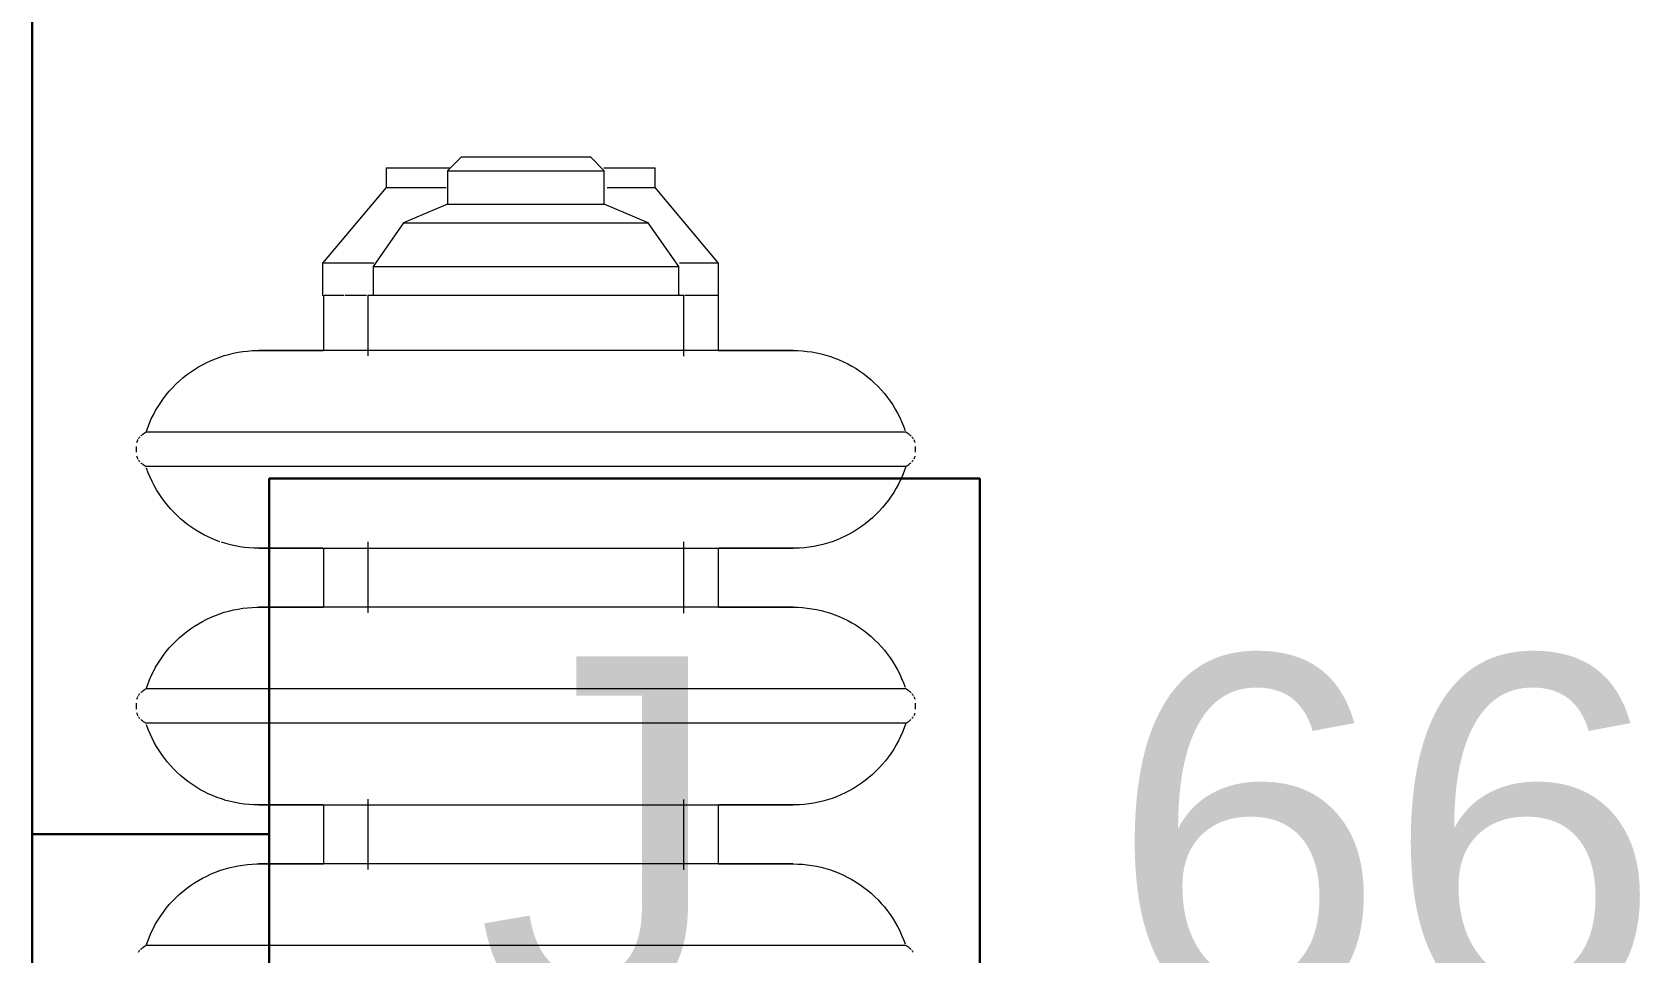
# Model space of a CAD drawing. Header units: inches. Extents: x -4688 to 1542, y -3558 to 978.
# Drawn here: x 18.22 to 38.57, y 752.45 to 764.1 of the extents above; entities that cross this region are included whole.
import ezdxf

# ---------------------------------------------------------------- set-up
doc = ezdxf.new("R2010")
doc.units = ezdxf.units.IN
doc.header["$MEASUREMENT"] = 0
for name, color, linetype, lineweight in [('A-ANNO-NOTE', 131, 'Continuous', 40), ('A-GENM', 13, 'Continuous', 9), ('A-WALL', 113, 'Continuous', 18)]:
    doc.layers.add(name, color=color, linetype=linetype, lineweight=lineweight)
doc.styles.add('Arial', font='arial.ttf', dxfattribs={"height": 4.5})
doc.styles.add('Swis721 Lt BT', font='swissl.ttf', dxfattribs={"height": 4.5})

# ---------------------------------------------------------------- blocks, each defined once
blk = doc.blocks.new('Cast_Iron_Radiator_8182 - Cast_Iron_Radiator_8182-V96-1st Floor Power _ Signal')
at = {"layer": 'A-GENM'}
for p, q in [((10.5, 4.933), (10.463, 4.933)), ((10.537, 4.933), (10.5, 4.933)), ((13.75, 4.933), (13.713, 4.933)), ((13.787, 4.933), (13.75, 4.933)), ((7.468, 4.809), (7.443, 4.848)), ((7.468, 1), (7.468, 4.809)), ((10.307, 4.848), (10.282, 4.809)), ((10.282, 1), (10.282, 4.809)), ((10.718, 4.809), (10.693, 4.848)), ((10.718, 1), (10.718, 4.809)), ((13.557, 4.848), (13.532, 4.809)), ((13.532, 1), (13.532, 4.809)), ((13.968, 4.809), (13.943, 4.848)), ((13.968, 1), (13.968, 4.809)), ((9.253, 2.562), (8.497, 2.562)), ((12.503, 2.562), (11.747, 2.562)), ((15.702, 2.562), (15.016, 2.562)), ((16.106, 2.575), (15.702, 2.575)), ((15.702, 2.575), (15.702, 2.565)), ((15.702, 2.551), (15.702, 2.436)), ((15.702, 2.452), (15.702, 2.301)), ((17.064, 1.771), (16.106, 2.575)), ((16.106, 1.924), (16.106, 2.575)), ((15.702, 2.287), (15.702, 2.017)), ((9.322, 2), (8.432, 2)), ((12.581, 2), (11.682, 2)), ((15.702, 2), (14.932, 2)), ((15.702, 2), (15.702, -2)), ((16.067, 1.935), (15.702, 1.935)), ((16.617, 1.55), (16.067, 1.935)), ((16.067, 1.935), (16.067, -1.935)), ((17.314, 1.771), (17.064, 1.771)), ((17.064, 1.771), (17.064, 1.008)), ((17.314, 1.771), (17.314, 0.961)), ((16.853, 0.993), (16.617, 1.55)), ((16.617, 1.55), (16.617, -1.55)), ((7.468, -1), (7.468, 1)), ((8.502, -1), (8.502, 1)), ((9.248, 1), (9.248, -1)), ((10.282, -1), (10.282, 1)), ((10.718, -1), (10.718, 1)), ((11.752, -1), (11.752, 1)), ((12.498, 1), (12.498, -1)), ((13.532, -1), (13.532, 1)), ((13.968, -1), (13.968, 1)), ((15.002, -1), (15.002, 1)), ((17.275, 0.993), (16.853, 0.993)), ((16.853, 0.993), (16.853, -0.993)), ((17.452, 0.816), (17.275, 0.993)), ((17.275, 0.993), (17.275, -0.993)), ((17.452, 0.816), (17.452, -0.816)), ((7.468, -4.809), (7.468, -1)), ((10.282, -4.809), (10.282, -1)), ((10.718, -4.809), (10.718, -1)), ((13.532, -4.809), (13.532, -1)), ((13.968, -4.809), (13.968, -1)), ((16.617, -1.55), (16.853, -0.993)), ((16.853, -0.993), (17.275, -0.993)), ((17.275, -0.993), (17.452, -0.816)), ((17.314, -0.985), (17.314, -1.635)), ((17.064, -1.028), (17.064, -1.635)), ((16.067, -1.935), (16.617, -1.55)), ((16.106, -2.438), (17.064, -1.635)), ((17.064, -1.635), (17.314, -1.635)), ((8.428, -2), (9.318, -2)), ((11.678, -2), (12.581, -2)), ((14.928, -2), (15.702, -2)), ((15.702, -1.935), (16.067, -1.935)), ((15.702, -2.013), (15.702, -2.188)), ((16.106, -2.438), (16.106, -1.944)), ((15.702, -2.192), (15.702, -2.296)), ((8.499, -2.438), (9.254, -2.438)), ((11.749, -2.438), (12.504, -2.438)), ((15.016, -2.438), (15.702, -2.438)), ((15.702, -2.291), (15.702, -2.438)), ((15.702, -2.438), (16.106, -2.438)), ((7.443, -4.848), (7.468, -4.809)), ((10.282, -4.809), (10.307, -4.848)), ((10.693, -4.848), (10.718, -4.809)), ((13.532, -4.809), (13.557, -4.848)), ((13.943, -4.848), (13.968, -4.809)), ((10.463, -4.933), (10.5, -4.933)), ((10.5, -4.933), (10.537, -4.933)), ((13.713, -4.933), (13.75, -4.933)), ((13.75, -4.933), (13.787, -4.933))]:
    blk.add_line(p, q, dxfattribs=at)
at = {"layer": 'A-GENM', "flags": 128}
for points in [[(7.386, 4.904), (7.392, 4.9), (7.398, 4.896), (7.404, 4.891), (7.409, 4.887)], [(10.341, 4.887), (10.347, 4.892), (10.353, 4.896), (10.359, 4.901), (10.365, 4.905)], [(10.378, 4.912), (10.385, 4.915), (10.392, 4.918), (10.399, 4.921), (10.406, 4.924), (10.413, 4.926)], [(10.588, 4.925), (10.595, 4.923), (10.602, 4.921), (10.609, 4.918), (10.616, 4.915), (10.623, 4.912)], [(10.636, 4.904), (10.642, 4.9), (10.648, 4.896), (10.654, 4.891), (10.659, 4.887)], [(13.591, 4.887), (13.597, 4.892), (13.603, 4.896), (13.609, 4.901), (13.615, 4.905)], [(13.628, 4.912), (13.635, 4.915), (13.642, 4.918), (13.649, 4.921), (13.656, 4.924), (13.663, 4.926)], [(13.838, 4.925), (13.845, 4.923), (13.852, 4.921), (13.859, 4.918), (13.866, 4.915), (13.873, 4.912)], [(13.886, 4.904), (13.892, 4.9), (13.898, 4.896), (13.904, 4.891), (13.909, 4.887)], [(7.42, 4.876), (7.425, 4.871), (7.43, 4.865), (7.435, 4.859), (7.439, 4.854), (7.443, 4.848)], [(7.468, 4.809), (7.525, 4.789), (7.581, 4.767), (7.635, 4.743), (7.689, 4.716), (7.742, 4.688), (7.794, 4.657), (7.844, 4.624), (7.893, 4.59), (7.941, 4.553), (7.987, 4.515), (8.031, 4.474), (8.074, 4.432), (8.115, 4.389), (8.154, 4.343), (8.192, 4.296), (8.227, 4.248), (8.261, 4.198), (8.293, 4.147), (8.322, 4.095), (8.349, 4.042), (8.375, 3.987), (8.398, 3.932), (8.419, 3.876), (8.437, 3.819), (8.453, 3.761), (8.467, 3.703), (8.479, 3.644), (8.488, 3.585), (8.495, 3.525), (8.5, 3.465), (8.502, 3.405), (8.502, 3.383)], [(9.248, 3.383), (9.249, 3.443), (9.253, 3.503), (9.259, 3.563), (9.267, 3.622), (9.278, 3.681), (9.291, 3.74), (9.307, 3.798), (9.324, 3.855), (9.344, 3.911), (9.367, 3.967), (9.391, 4.022), (9.418, 4.076), (9.446, 4.128), (9.477, 4.18), (9.51, 4.23), (9.545, 4.279), (9.582, 4.326), (9.62, 4.372), (9.661, 4.416), (9.703, 4.459), (9.747, 4.5), (9.792, 4.539), (9.839, 4.576), (9.888, 4.612), (9.938, 4.645), (9.989, 4.677), (10.041, 4.706), (10.095, 4.733), (10.149, 4.758), (10.205, 4.781), (10.261, 4.802)], [(10.307, 4.848), (10.312, 4.854), (10.316, 4.86), (10.321, 4.866), (10.325, 4.872), (10.331, 4.877)], [(10.67, 4.876), (10.675, 4.871), (10.68, 4.865), (10.685, 4.859), (10.689, 4.854), (10.693, 4.848)], [(10.718, 4.809), (10.775, 4.789), (10.831, 4.767), (10.885, 4.743), (10.939, 4.716), (10.992, 4.688), (11.044, 4.657), (11.094, 4.624), (11.143, 4.59), (11.191, 4.553), (11.237, 4.515), (11.281, 4.474), (11.324, 4.432), (11.365, 4.389), (11.404, 4.343), (11.442, 4.296), (11.477, 4.248), (11.511, 4.198), (11.543, 4.147), (11.572, 4.095), (11.599, 4.042), (11.625, 3.987), (11.648, 3.932), (11.669, 3.876), (11.687, 3.819), (11.703, 3.761), (11.717, 3.703), (11.729, 3.644), (11.738, 3.585), (11.745, 3.525), (11.75, 3.465), (11.752, 3.405), (11.752, 3.383)], [(12.581, 3.875), (12.594, 3.911), (12.617, 3.967), (12.641, 4.022), (12.668, 4.076), (12.696, 4.128), (12.727, 4.18), (12.76, 4.23), (12.795, 4.279), (12.832, 4.326), (12.87, 4.372), (12.911, 4.416), (12.953, 4.459), (12.997, 4.5), (13.042, 4.539), (13.089, 4.576), (13.138, 4.612), (13.188, 4.645), (13.239, 4.677), (13.291, 4.706), (13.345, 4.733), (13.399, 4.758), (13.455, 4.781), (13.511, 4.802)], [(13.557, 4.848), (13.562, 4.854), (13.566, 4.86), (13.571, 4.866), (13.575, 4.872), (13.581, 4.877)], [(13.92, 4.876), (13.925, 4.871), (13.93, 4.865), (13.935, 4.859), (13.939, 4.854), (13.943, 4.848)], [(13.968, 4.809), (14.025, 4.789), (14.081, 4.767), (14.135, 4.743), (14.189, 4.716), (14.242, 4.688), (14.294, 4.657), (14.344, 4.624), (14.393, 4.59), (14.441, 4.553), (14.487, 4.515), (14.531, 4.474), (14.574, 4.432), (14.615, 4.389), (14.654, 4.343), (14.692, 4.296), (14.727, 4.248), (14.761, 4.198), (14.793, 4.147), (14.822, 4.095), (14.849, 4.042), (14.875, 3.987), (14.898, 3.932), (14.919, 3.876), (14.937, 3.819), (14.953, 3.761), (14.967, 3.703), (14.979, 3.644), (14.988, 3.585), (14.995, 3.525), (15, 3.465), (15.002, 3.405), (15.002, 3.383)], [(12.498, 3.383), (12.499, 3.443), (12.503, 3.503), (12.509, 3.563), (12.517, 3.622), (12.528, 3.681), (12.541, 3.74), (12.557, 3.798), (12.574, 3.855)], [(8.502, 1), (8.502, 1.095), (8.502, 1.19), (8.502, 1.285), (8.502, 1.38), (8.502, 1.473), (8.502, 1.566), (8.502, 1.659), (8.502, 1.75), (8.502, 1.839), (8.502, 1.928), (8.502, 2.015), (8.502, 2.1), (8.502, 2.184), (8.502, 2.266), (8.502, 2.346), (8.502, 2.423), (8.502, 2.498), (8.502, 2.571), (8.502, 2.642), (8.502, 2.71), (8.502, 2.775), (8.502, 2.837), (8.502, 2.896), (8.502, 2.952), (8.502, 3.005), (8.502, 3.055), (8.502, 3.102), (8.502, 3.145), (8.502, 3.185), (8.502, 3.221), (8.502, 3.254), (8.502, 3.283), (8.502, 3.309), (8.502, 3.33), (8.502, 3.348), (8.502, 3.363), (8.502, 3.373), (8.502, 3.38), (8.502, 3.383), (8.502, 3.383)], [(8.502, 3.383), (8.502, 3.381), (8.502, 3.375), (8.502, 3.366), (8.502, 3.353), (8.502, 3.336), (8.502, 3.315), (8.502, 3.29), (8.502, 3.262), (8.502, 3.23), (8.502, 3.195), (8.502, 3.156), (8.502, 3.114), (8.502, 3.068), (8.502, 3.019), (8.502, 2.967), (8.502, 2.911), (8.502, 2.853), (8.502, 2.792), (8.502, 2.727), (8.502, 2.66), (8.502, 2.591), (8.502, 2.562)], [(9.248, 3.383), (9.248, 3.381), (9.248, 3.375), (9.248, 3.366), (9.248, 3.353), (9.248, 3.336), (9.248, 3.315), (9.248, 3.29), (9.248, 3.262), (9.248, 3.23), (9.248, 3.195), (9.248, 3.156), (9.248, 3.114), (9.248, 3.068), (9.248, 3.019), (9.248, 2.967), (9.248, 2.911), (9.248, 2.853), (9.248, 2.792), (9.248, 2.727), (9.248, 2.66), (9.248, 2.591), (9.248, 2.518), (9.248, 2.444), (9.248, 2.367), (9.248, 2.288), (9.248, 2.206), (9.248, 2.123), (9.248, 2.038), (9.248, 1.952), (9.248, 1.864), (9.248, 1.774), (9.248, 1.683), (9.248, 1.591), (9.248, 1.499), (9.248, 1.405), (9.248, 1.311), (9.248, 1.216), (9.248, 1.121), (9.248, 1.026), (9.248, 1)], [(9.248, 2.571), (9.248, 2.642), (9.248, 2.71), (9.248, 2.775), (9.248, 2.837), (9.248, 2.896), (9.248, 2.952), (9.248, 3.005), (9.248, 3.055), (9.248, 3.102), (9.248, 3.145), (9.248, 3.185), (9.248, 3.221), (9.248, 3.254), (9.248, 3.283), (9.248, 3.309), (9.248, 3.33), (9.248, 3.348), (9.248, 3.363), (9.248, 3.373), (9.248, 3.38), (9.248, 3.383), (9.248, 3.383)], [(11.752, 1), (11.752, 1.095), (11.752, 1.19), (11.752, 1.285), (11.752, 1.38), (11.752, 1.473), (11.752, 1.566), (11.752, 1.659), (11.752, 1.75), (11.752, 1.839), (11.752, 1.928), (11.752, 2.015), (11.752, 2.1), (11.752, 2.184), (11.752, 2.266), (11.752, 2.346), (11.752, 2.423), (11.752, 2.498), (11.752, 2.571), (11.752, 2.642), (11.752, 2.71), (11.752, 2.775), (11.752, 2.837), (11.752, 2.896), (11.752, 2.952), (11.752, 3.005), (11.752, 3.055), (11.752, 3.102), (11.752, 3.145), (11.752, 3.185), (11.752, 3.221), (11.752, 3.254), (11.752, 3.283), (11.752, 3.309), (11.752, 3.33), (11.752, 3.348), (11.752, 3.363), (11.752, 3.373), (11.752, 3.38), (11.752, 3.383), (11.752, 3.383)], [(11.752, 3.383), (11.752, 3.381), (11.752, 3.375), (11.752, 3.366), (11.752, 3.353), (11.752, 3.336), (11.752, 3.315), (11.752, 3.29), (11.752, 3.262), (11.752, 3.23), (11.752, 3.195), (11.752, 3.156), (11.752, 3.114), (11.752, 3.068), (11.752, 3.019), (11.752, 2.967), (11.752, 2.911), (11.752, 2.853), (11.752, 2.792), (11.752, 2.727), (11.752, 2.66), (11.752, 2.591), (11.752, 2.562)], [(12.498, 3.383), (12.498, 3.381), (12.498, 3.375), (12.498, 3.366), (12.498, 3.353), (12.498, 3.336), (12.498, 3.315), (12.498, 3.29), (12.498, 3.262), (12.498, 3.23), (12.498, 3.195), (12.498, 3.156), (12.498, 3.114), (12.498, 3.068), (12.498, 3.019), (12.498, 2.967), (12.498, 2.911), (12.498, 2.853), (12.498, 2.792), (12.498, 2.727), (12.498, 2.66), (12.498, 2.591), (12.498, 2.518), (12.498, 2.444), (12.498, 2.367), (12.498, 2.288), (12.498, 2.206), (12.498, 2.123), (12.498, 2.038), (12.498, 1.952), (12.498, 1.864), (12.498, 1.774), (12.498, 1.683), (12.498, 1.591), (12.498, 1.499), (12.498, 1.405), (12.498, 1.311), (12.498, 1.216), (12.498, 1.121), (12.498, 1.026), (12.498, 1)], [(12.498, 2.571), (12.498, 2.642), (12.498, 2.71), (12.498, 2.775), (12.498, 2.837), (12.498, 2.896), (12.498, 2.952), (12.498, 3.005), (12.498, 3.055), (12.498, 3.102), (12.498, 3.145), (12.498, 3.185), (12.498, 3.221), (12.498, 3.254), (12.498, 3.283), (12.498, 3.309), (12.498, 3.33), (12.498, 3.348), (12.498, 3.363), (12.498, 3.373), (12.498, 3.38), (12.498, 3.383), (12.498, 3.383)], [(15.002, 1), (15.002, 1.095), (15.002, 1.19), (15.002, 1.285), (15.002, 1.38), (15.002, 1.473), (15.002, 1.566), (15.002, 1.659), (15.002, 1.75), (15.002, 1.839), (15.002, 1.928), (15.002, 2.015), (15.002, 2.1), (15.002, 2.184), (15.002, 2.266), (15.002, 2.346), (15.002, 2.423), (15.002, 2.498), (15.002, 2.571), (15.002, 2.642), (15.002, 2.71), (15.002, 2.775), (15.002, 2.837), (15.002, 2.896), (15.002, 2.952), (15.002, 3.005), (15.002, 3.055), (15.002, 3.102), (15.002, 3.145), (15.002, 3.185), (15.002, 3.221), (15.002, 3.254), (15.002, 3.283), (15.002, 3.309), (15.002, 3.33), (15.002, 3.348), (15.002, 3.363), (15.002, 3.373), (15.002, 3.38), (15.002, 3.383), (15.002, 3.383)], [(15.002, 3.383), (15.002, 3.381), (15.002, 3.375), (15.002, 3.366), (15.002, 3.353), (15.002, 3.336), (15.002, 3.315), (15.002, 3.29), (15.002, 3.262), (15.002, 3.23), (15.002, 3.195), (15.002, 3.156), (15.002, 3.114), (15.002, 3.068), (15.002, 3.019), (15.002, 2.967), (15.002, 2.911), (15.002, 2.853), (15.002, 2.792), (15.002, 2.727), (15.002, 2.66), (15.002, 2.591), (15.002, 2.562)], [(8.502, -3.383), (8.502, -3.381), (8.502, -3.375), (8.502, -3.366), (8.502, -3.353), (8.502, -3.336), (8.502, -3.315), (8.502, -3.29), (8.502, -3.262), (8.502, -3.23), (8.502, -3.195), (8.502, -3.156), (8.502, -3.114), (8.502, -3.068), (8.502, -3.019), (8.502, -2.967), (8.502, -2.911), (8.502, -2.853), (8.502, -2.792), (8.502, -2.727), (8.502, -2.66), (8.502, -2.591), (8.502, -2.518), (8.502, -2.444), (8.502, -2.367), (8.502, -2.288), (8.502, -2.206), (8.502, -2.123), (8.502, -2.038), (8.502, -1.952), (8.502, -1.864), (8.502, -1.774), (8.502, -1.683), (8.502, -1.591), (8.502, -1.499), (8.502, -1.405), (8.502, -1.311), (8.502, -1.216), (8.502, -1.121), (8.502, -1.026), (8.502, -1)], [(9.248, -1), (9.248, -1.095), (9.248, -1.19), (9.248, -1.285), (9.248, -1.38), (9.248, -1.473), (9.248, -1.566), (9.248, -1.659), (9.248, -1.75), (9.248, -1.839), (9.248, -1.928), (9.248, -2.015), (9.248, -2.1), (9.248, -2.184), (9.248, -2.266), (9.248, -2.346), (9.248, -2.423), (9.248, -2.498), (9.248, -2.571), (9.248, -2.642), (9.248, -2.71), (9.248, -2.775), (9.248, -2.837), (9.248, -2.896), (9.248, -2.952), (9.248, -3.005), (9.248, -3.055), (9.248, -3.102), (9.248, -3.145), (9.248, -3.185), (9.248, -3.221), (9.248, -3.254), (9.248, -3.283), (9.248, -3.309), (9.248, -3.33), (9.248, -3.348), (9.248, -3.363), (9.248, -3.373), (9.248, -3.38), (9.248, -3.383), (9.248, -3.383)], [(11.752, -3.383), (11.752, -3.381), (11.752, -3.375), (11.752, -3.366), (11.752, -3.353), (11.752, -3.336), (11.752, -3.315), (11.752, -3.29), (11.752, -3.262), (11.752, -3.23), (11.752, -3.195), (11.752, -3.156), (11.752, -3.114), (11.752, -3.068), (11.752, -3.019), (11.752, -2.967), (11.752, -2.911), (11.752, -2.853), (11.752, -2.792), (11.752, -2.727), (11.752, -2.66), (11.752, -2.591), (11.752, -2.518), (11.752, -2.444), (11.752, -2.367), (11.752, -2.288), (11.752, -2.206), (11.752, -2.123), (11.752, -2.038), (11.752, -1.952), (11.752, -1.864), (11.752, -1.774), (11.752, -1.683), (11.752, -1.591), (11.752, -1.499), (11.752, -1.405), (11.752, -1.311), (11.752, -1.216), (11.752, -1.121), (11.752, -1.026), (11.752, -1)], [(12.498, -1), (12.498, -1.095), (12.498, -1.19), (12.498, -1.285), (12.498, -1.38), (12.498, -1.473), (12.498, -1.566), (12.498, -1.659), (12.498, -1.75), (12.498, -1.839), (12.498, -1.928), (12.498, -2.015), (12.498, -2.1), (12.498, -2.184), (12.498, -2.266), (12.498, -2.346), (12.498, -2.423), (12.498, -2.498), (12.498, -2.571), (12.498, -2.642), (12.498, -2.71), (12.498, -2.775), (12.498, -2.837), (12.498, -2.896), (12.498, -2.952), (12.498, -3.005), (12.498, -3.055), (12.498, -3.102), (12.498, -3.145), (12.498, -3.185), (12.498, -3.221), (12.498, -3.254), (12.498, -3.283), (12.498, -3.309), (12.498, -3.33), (12.498, -3.348), (12.498, -3.363), (12.498, -3.373), (12.498, -3.38), (12.498, -3.383), (12.498, -3.383)], [(15.002, -3.383), (15.002, -3.381), (15.002, -3.375), (15.002, -3.366), (15.002, -3.353), (15.002, -3.336), (15.002, -3.315), (15.002, -3.29), (15.002, -3.262), (15.002, -3.23), (15.002, -3.195), (15.002, -3.156), (15.002, -3.114), (15.002, -3.068), (15.002, -3.019), (15.002, -2.967), (15.002, -2.911), (15.002, -2.853), (15.002, -2.792), (15.002, -2.727), (15.002, -2.66), (15.002, -2.591), (15.002, -2.518), (15.002, -2.444), (15.002, -2.367), (15.002, -2.288), (15.002, -2.206), (15.002, -2.123), (15.002, -2.038), (15.002, -1.952), (15.002, -1.864), (15.002, -1.774), (15.002, -1.683), (15.002, -1.591), (15.002, -1.499), (15.002, -1.405), (15.002, -1.311), (15.002, -1.216), (15.002, -1.121), (15.002, -1.026), (15.002, -1)], [(8.502, -2.438), (8.502, -2.498), (8.502, -2.571), (8.502, -2.642), (8.502, -2.71), (8.502, -2.775), (8.502, -2.837), (8.502, -2.896), (8.502, -2.952), (8.502, -3.005), (8.502, -3.055), (8.502, -3.102), (8.502, -3.145), (8.502, -3.185), (8.502, -3.221), (8.502, -3.254), (8.502, -3.283), (8.502, -3.309), (8.502, -3.33), (8.502, -3.348), (8.502, -3.363), (8.502, -3.373), (8.502, -3.38), (8.502, -3.383), (8.502, -3.383)], [(11.752, -2.438), (11.752, -2.498), (11.752, -2.571), (11.752, -2.642), (11.752, -2.71), (11.752, -2.775), (11.752, -2.837), (11.752, -2.896), (11.752, -2.952), (11.752, -3.005), (11.752, -3.055), (11.752, -3.102), (11.752, -3.145), (11.752, -3.185), (11.752, -3.221), (11.752, -3.254), (11.752, -3.283), (11.752, -3.309), (11.752, -3.33), (11.752, -3.348), (11.752, -3.363), (11.752, -3.373), (11.752, -3.38), (11.752, -3.383), (11.752, -3.383)], [(15.002, -2.436), (15.002, -2.498), (15.002, -2.571), (15.002, -2.642), (15.002, -2.71), (15.002, -2.775), (15.002, -2.837), (15.002, -2.896), (15.002, -2.952), (15.002, -3.005), (15.002, -3.055), (15.002, -3.102), (15.002, -3.145), (15.002, -3.185), (15.002, -3.221), (15.002, -3.254), (15.002, -3.283), (15.002, -3.309), (15.002, -3.33), (15.002, -3.348), (15.002, -3.363), (15.002, -3.373), (15.002, -3.38), (15.002, -3.383), (15.002, -3.383)], [(9.248, -3.383), (9.248, -3.381), (9.248, -3.375), (9.248, -3.366), (9.248, -3.353), (9.248, -3.336), (9.248, -3.315), (9.248, -3.29), (9.248, -3.262), (9.248, -3.23), (9.248, -3.195), (9.248, -3.156), (9.248, -3.114), (9.248, -3.068), (9.248, -3.019), (9.248, -2.967), (9.248, -2.911), (9.248, -2.853), (9.248, -2.792), (9.248, -2.727), (9.248, -2.66), (9.248, -2.591), (9.248, -2.518), (9.248, -2.444)], [(12.498, -3.383), (12.498, -3.381), (12.498, -3.375), (12.498, -3.366), (12.498, -3.353), (12.498, -3.336), (12.498, -3.315), (12.498, -3.29), (12.498, -3.262), (12.498, -3.23), (12.498, -3.195), (12.498, -3.156), (12.498, -3.114), (12.498, -3.068), (12.498, -3.019), (12.498, -2.967), (12.498, -2.911), (12.498, -2.853), (12.498, -2.792), (12.498, -2.727), (12.498, -2.66), (12.498, -2.591), (12.498, -2.518), (12.498, -2.444)], [(8.502, -3.383), (8.501, -3.443), (8.497, -3.503), (8.491, -3.563), (8.483, -3.622), (8.472, -3.681), (8.459, -3.74), (8.443, -3.798), (8.426, -3.855), (8.406, -3.911), (8.383, -3.967), (8.359, -4.022), (8.332, -4.076), (8.304, -4.128), (8.273, -4.18), (8.24, -4.23), (8.205, -4.279), (8.168, -4.326), (8.13, -4.372), (8.089, -4.416), (8.047, -4.459), (8.003, -4.5), (7.958, -4.539), (7.911, -4.576), (7.862, -4.612), (7.812, -4.645), (7.761, -4.677), (7.709, -4.706), (7.655, -4.733), (7.601, -4.758), (7.545, -4.781), (7.489, -4.802)], [(10.282, -4.809), (10.225, -4.789), (10.169, -4.767), (10.115, -4.743), (10.061, -4.716), (10.008, -4.688), (9.956, -4.657), (9.906, -4.624), (9.857, -4.59), (9.809, -4.553), (9.763, -4.515), (9.719, -4.474), (9.676, -4.432), (9.635, -4.389), (9.596, -4.343), (9.558, -4.296), (9.523, -4.248), (9.489, -4.198), (9.457, -4.147), (9.428, -4.095), (9.401, -4.042), (9.375, -3.987), (9.352, -3.932), (9.331, -3.876), (9.313, -3.819), (9.297, -3.761), (9.283, -3.703), (9.271, -3.644), (9.262, -3.585), (9.255, -3.525), (9.25, -3.465), (9.248, -3.405), (9.248, -3.383)], [(11.752, -3.383), (11.751, -3.443), (11.747, -3.503), (11.741, -3.563), (11.733, -3.622), (11.722, -3.681), (11.709, -3.74), (11.693, -3.798), (11.676, -3.855), (11.656, -3.911), (11.633, -3.967), (11.609, -4.022), (11.582, -4.076), (11.554, -4.128), (11.523, -4.18), (11.49, -4.23), (11.455, -4.279), (11.418, -4.326), (11.38, -4.372), (11.339, -4.416), (11.297, -4.459), (11.253, -4.5), (11.208, -4.539), (11.161, -4.576), (11.112, -4.612), (11.062, -4.645), (11.011, -4.677), (10.959, -4.706), (10.905, -4.733), (10.851, -4.758), (10.795, -4.781), (10.739, -4.802)], [(12.581, -3.876), (12.563, -3.819), (12.547, -3.761), (12.533, -3.703), (12.521, -3.644), (12.512, -3.585), (12.505, -3.525), (12.5, -3.465), (12.498, -3.405), (12.498, -3.383)], [(15.002, -3.383), (15.001, -3.443), (14.997, -3.503), (14.991, -3.563), (14.983, -3.622), (14.972, -3.681), (14.959, -3.74), (14.943, -3.798), (14.926, -3.855), (14.906, -3.911), (14.883, -3.967), (14.859, -4.022), (14.832, -4.076), (14.804, -4.128), (14.773, -4.18), (14.74, -4.23), (14.705, -4.279), (14.668, -4.326), (14.63, -4.372), (14.589, -4.416), (14.547, -4.459), (14.503, -4.5), (14.458, -4.539), (14.411, -4.576), (14.362, -4.612), (14.312, -4.645), (14.261, -4.677), (14.209, -4.706), (14.155, -4.733), (14.101, -4.758), (14.045, -4.781), (13.989, -4.802)], [(13.532, -4.809), (13.475, -4.789), (13.419, -4.767), (13.365, -4.743), (13.311, -4.716), (13.258, -4.688), (13.206, -4.657), (13.156, -4.624), (13.107, -4.59), (13.059, -4.553), (13.013, -4.515), (12.969, -4.474), (12.926, -4.432), (12.885, -4.389), (12.846, -4.343), (12.808, -4.296), (12.773, -4.248), (12.739, -4.198), (12.707, -4.147), (12.678, -4.095), (12.651, -4.042), (12.625, -3.987), (12.602, -3.932), (12.581, -3.876)], [(7.443, -4.848), (7.438, -4.854), (7.434, -4.86), (7.429, -4.866), (7.425, -4.872), (7.419, -4.877)], [(10.33, -4.876), (10.325, -4.871), (10.32, -4.865), (10.315, -4.859), (10.311, -4.854), (10.307, -4.848)], [(10.693, -4.848), (10.688, -4.854), (10.684, -4.86), (10.679, -4.866), (10.675, -4.872), (10.669, -4.877)], [(13.58, -4.876), (13.575, -4.871), (13.57, -4.865), (13.565, -4.859), (13.561, -4.854), (13.557, -4.848)], [(13.943, -4.848), (13.938, -4.854), (13.934, -4.86), (13.929, -4.866), (13.925, -4.872), (13.919, -4.877)], [(7.409, -4.887), (7.403, -4.892), (7.397, -4.896), (7.391, -4.901), (7.385, -4.905)], [(10.364, -4.904), (10.358, -4.9), (10.352, -4.896), (10.346, -4.891), (10.341, -4.887)], [(10.412, -4.925), (10.405, -4.923), (10.398, -4.921), (10.391, -4.918), (10.384, -4.915), (10.377, -4.912)], [(10.622, -4.912), (10.615, -4.915), (10.608, -4.918), (10.601, -4.921), (10.594, -4.924), (10.587, -4.926)], [(10.659, -4.887), (10.653, -4.892), (10.647, -4.896), (10.641, -4.901), (10.635, -4.905)], [(13.614, -4.904), (13.608, -4.9), (13.602, -4.896), (13.596, -4.891), (13.591, -4.887)], [(13.662, -4.925), (13.655, -4.923), (13.648, -4.921), (13.641, -4.918), (13.634, -4.915), (13.627, -4.912)], [(13.872, -4.912), (13.865, -4.915), (13.858, -4.918), (13.851, -4.921), (13.844, -4.924), (13.837, -4.926)], [(13.909, -4.887), (13.903, -4.892), (13.897, -4.896), (13.891, -4.901), (13.885, -4.905)]]:
    blk.add_lwpolyline(points, dxfattribs=at)

msp = doc.modelspace()

# ---------------------------------------------------------------- linework, layer by layer
at = {"layer": 'A-ANNO-NOTE', "lineweight": 30}
for p, q in [((21.215, 758.452), (21.215, 749.452)), ((30.215, 758.452), (21.215, 758.452)), ((30.215, 749.452), (30.215, 758.452)), ((18.215, 752.452), (18.215, 755.452)), ((18.215, 753.952), (21.215, 753.952))]:
    msp.add_line(p, q, dxfattribs=at)
at = {"layer": 'A-WALL', "color": 8, "lineweight": 30}
msp.add_line((18.215, 388.374), (18.215, 814.521), dxfattribs=at)

# ---------------------------------------------------------------- block references
at = {"layer": 'A-GENM', "rotation": 90.00000000000017}
msp.add_blockref('Cast_Iron_Radiator_8182 - Cast_Iron_Radiator_8182-V96-1st Floor Power _ Signal', (24.467, 745.072), dxfattribs=at)

# ---------------------------------------------------------------- texts
at = {"layer": 'A-ANNO-NOTE', "lineweight": 9, "char_height": 4.5, "attachment_point": 1}
for s, insert, width, style in [('66', (31.857, 756.206), 8.181, 'Swis721 Lt BT'), ('J', (23.843, 756.204), 3.939, 'Arial')]:
    msp.add_mtext(s, dxfattribs=dict(at, insert=insert, width=width, style=style))

doc.saveas('drawing.dxf')
